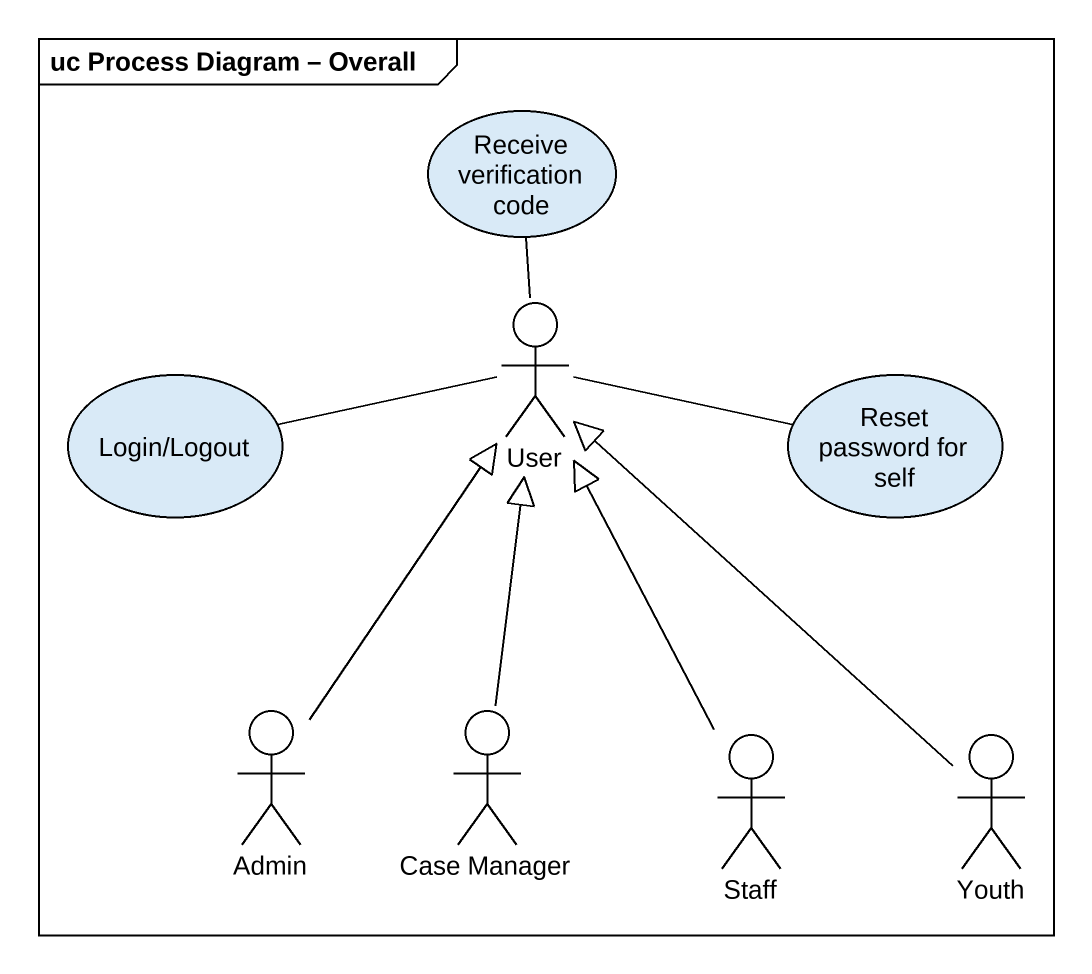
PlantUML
@startuml
mainframe uc Process Diagram – Overall
usecase "Receive verification code" as Receive_verification_code
actor User
usecase "Login/Logout" as Login_Logout
usecase "Reset password for self" as Reset_password_for_self
actor Admin
actor "Case Manager" as Case_Manager
actor Staff
actor Youth
User -up- Receive_verification_code
User -right- Reset_password_for_self
Login_Logout -right- User
Admin -up-|> User
Case_Manager -up-|> User
Staff -up-|> User
Youth -up-|> User
@enduml
